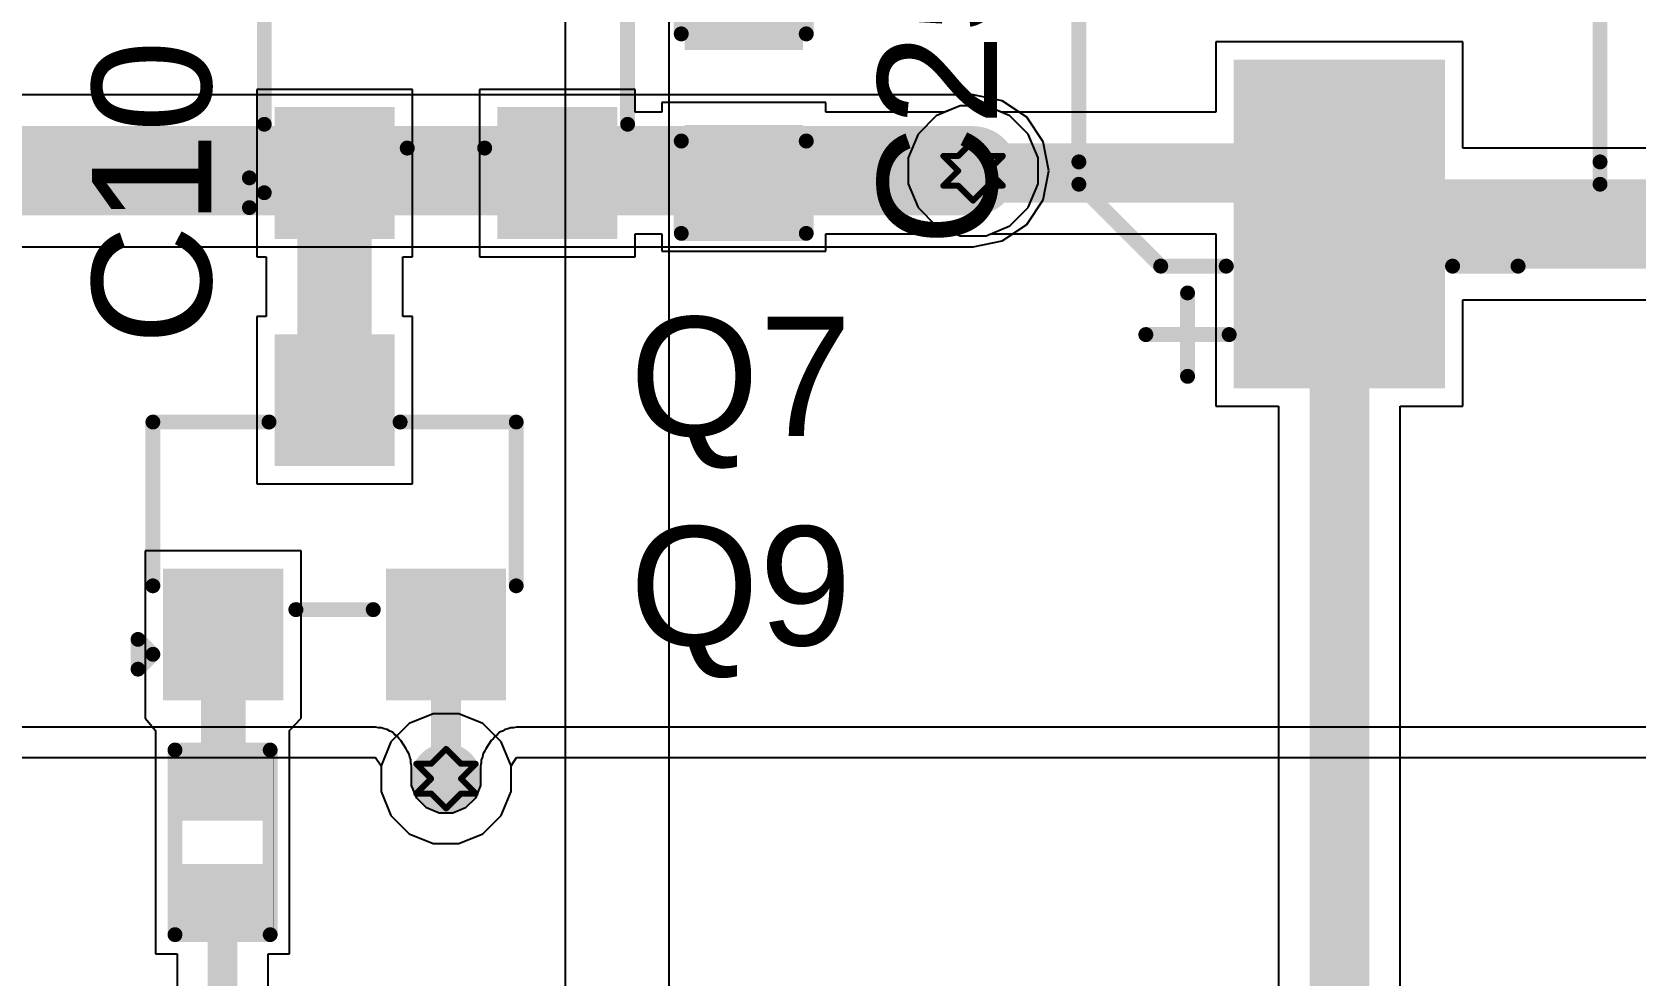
# Model space of a CAD drawing. Header units: inches. Extents: x 24 to 500, y 68 to 269.
# Drawn here: x 286.67 to 300.34, y 151.55 to 159.6 of the extents above; entities that cross this region are included whole.
import ezdxf

# ---------------------------------------------------------------- set-up
doc = ezdxf.new("R2010")
doc.units = ezdxf.units.IN
for name, color, linetype in [('Bottom Layer', 5, 'Continuous'), ('Drill Drawing', 1, 'Continuous'), ('Layer 1', 16, 'Continuous'), ('Layer 2', 76, 'Continuous'), ('Top Layer', 1, 'Continuous'), ('Top Overlay', 2, 'Continuous'), ('Top Paste', 8, 'Continuous'), ('Top Solder', 216, 'Continuous'), ('Via Holes', 16, 'Continuous')]:
    doc.layers.add(name, color=color, linetype=linetype)
doc.styles.add('Arial', font='', dxfattribs={"height": 0.2})
doc.styles.get('Arial').set_extended_font_data('Arial')

# ---------------------------------------------------------------- blocks, each defined once
blk = doc.blocks.new('R___0402_142')
at = {"layer": 'Top Layer'}
for points in [[(-0.698, -0.318), (-0.698, 0.317), (-0.241, 0.317), (-0.241, -0.318)], [(0.241, -0.318), (0.241, 0.317), (0.699, 0.317), (0.699, -0.318)]]:
    blk.add_hatch(color=1, dxfattribs=at).paths.add_polyline_path(points)
at = {"layer": 'Top Paste'}
for points in [[(-0.698, -0.318), (-0.698, 0.317), (-0.241, 0.317), (-0.241, -0.318)], [(0.241, -0.318), (0.241, 0.317), (0.699, 0.317), (0.699, -0.318)]]:
    blk.add_hatch(color=8, dxfattribs=at).paths.add_polyline_path(points)
at = {"layer": 'Top Solder'}
for points in [[(-0.753, -0.373), (-0.753, 0.372), (-0.186, 0.372), (-0.186, -0.373)], [(0.186, -0.373), (0.186, 0.372), (0.754, 0.372), (0.754, -0.373)]]:
    blk.add_hatch(color=216, dxfattribs=at).paths.add_polyline_path(points)
at = {"layer": 'Top Overlay'}
for points in [[(-0.787, 0.406, 0.127, 0.127, 0), (0.787, 0.406, 0.127, 0.127, 0)], [(-0.787, 0.406, 0.127, 0.127, 0), (-0.787, -0.406, 0.127, 0.127, 0)], [(0.787, 0.406, 0.127, 0.127, 0), (0.787, -0.406, 0.127, 0.127, 0)], [(-0.787, -0.406, 0.127, 0.127, 0), (0.787, -0.406, 0.127, 0.127, 0)], [(-0.813, -0.432, 0.00323, 0.00323, 0), (0.813, -0.432, 0.00323, 0.00323, 0)]]:
    blk.add_lwpolyline(points, format="xyseb", dxfattribs=at)
for points in [[(-0.819, 0.406, 0.0635, 0.0635, 1), (-0.756, 0.406, 0.0635, 0.0635, 1)], [(-0.819, 0.406, 0.0635, 0.0635, 1), (-0.756, 0.406, 0.0635, 0.0635, 1)], [(0.756, 0.406, 0.0635, 0.0635, 1), (0.819, 0.406, 0.0635, 0.0635, 1)], [(0.756, 0.406, 0.0635, 0.0635, 1), (0.819, 0.406, 0.0635, 0.0635, 1)], [(-0.819, -0.406, 0.0635, 0.0635, 1), (-0.756, -0.406, 0.0635, 0.0635, 1)], [(-0.819, -0.406, 0.0635, 0.0635, 1), (-0.756, -0.406, 0.0635, 0.0635, 1)], [(0.756, -0.406, 0.0635, 0.0635, 1), (0.819, -0.406, 0.0635, 0.0635, 1)], [(0.756, -0.406, 0.0635, 0.0635, 1), (0.819, -0.406, 0.0635, 0.0635, 1)], [(-0.814, -0.432, 0.00161, 0.00161, 1), (-0.812, -0.432, 0.00161, 0.00161, 1)], [(0.812, -0.432, 0.00161, 0.00161, 1), (0.814, -0.432, 0.00161, 0.00161, 1)]]:
    blk.add_lwpolyline(points, format="xyseb", close=True, dxfattribs=at)
blk = doc.blocks.new('SOT_23_156')
at = {"layer": 'Top Layer'}
for points in [[(-0.41, 1.46), (0.41, 1.46), (0.41, 0.54), (-0.41, 0.54)], [(-1.36, -0.54), (-0.54, -0.54), (-0.54, -1.46), (-1.36, -1.46)], [(0.54, -0.54), (1.36, -0.54), (1.36, -1.46), (0.54, -1.46)]]:
    blk.add_hatch(color=1, dxfattribs=at).paths.add_polyline_path(points)
at = {"layer": 'Top Paste'}
for points in [[(-0.41, 1.46), (0.41, 1.46), (0.41, 0.54), (-0.41, 0.54)], [(-1.36, -0.54), (-0.54, -0.54), (-0.54, -1.46), (-1.36, -1.46)], [(0.54, -0.54), (1.36, -0.54), (1.36, -1.46), (0.54, -1.46)]]:
    blk.add_hatch(color=8, dxfattribs=at).paths.add_polyline_path(points)
at = {"layer": 'Top Solder'}
for points in [[(-0.512, 1.562), (0.512, 1.562), (0.512, 0.438), (-0.512, 0.438)], [(-1.462, -0.438), (-0.438, -0.438), (-0.438, -1.562), (-1.462, -1.562)], [(0.438, -0.438), (1.462, -0.438), (1.462, -1.562), (0.438, -1.562)]]:
    blk.add_hatch(color=216, dxfattribs=at).paths.add_polyline_path(points)
at = {"layer": 'Top Overlay'}
for points in [[(-1.549, 0.813, 0.127, 0.127, 0), (-1.549, -0.584, 0.127, 0.127, 0)], [(-1.549, 0.813, 0.127, 0.127, 0), (-0.559, 0.813, 0.127, 0.127, 0)], [(0.559, 0.813, 0.127, 0.127, 0), (1.549, 0.813, 0.127, 0.127, 0)], [(1.549, -0.584, 0.127, 0.127, 0), (1.549, 0.813, 0.127, 0.127, 0)], [(-0.33, -0.787, 0.127, 0.127, 0), (0.33, -0.787, 0.127, 0.127, 0)], [(-1.676, -1.041, 0.127, 0.127, 0), (-1.549, -1.168, 0.127, 0.127, 0)], [(-1.676, -1.295, 0.127, 0.127, 0), (-1.676, -1.041, 0.127, 0.127, 0)], [(-1.676, -1.295, 0.127, 0.127, 0), (-1.549, -1.168, 0.127, 0.127, 0)]]:
    blk.add_lwpolyline(points, format="xyseb", dxfattribs=at)
for points in [[(-1.581, 0.813, 0.0635, 0.0635, 1), (-1.518, 0.813, 0.0635, 0.0635, 1)], [(-1.581, 0.813, 0.0635, 0.0635, 1), (-1.518, 0.813, 0.0635, 0.0635, 1)], [(-0.591, 0.813, 0.0635, 0.0635, 1), (-0.527, 0.813, 0.0635, 0.0635, 1)], [(0.527, 0.813, 0.0635, 0.0635, 1), (0.591, 0.813, 0.0635, 0.0635, 1)], [(1.518, 0.813, 0.0635, 0.0635, 1), (1.581, 0.813, 0.0635, 0.0635, 1)], [(1.518, 0.813, 0.0635, 0.0635, 1), (1.581, 0.813, 0.0635, 0.0635, 1)], [(-1.581, -0.584, 0.0635, 0.0635, 1), (-1.518, -0.584, 0.0635, 0.0635, 1)], [(1.518, -0.584, 0.0635, 0.0635, 1), (1.581, -0.584, 0.0635, 0.0635, 1)], [(-0.362, -0.787, 0.0635, 0.0635, 1), (-0.298, -0.787, 0.0635, 0.0635, 1)], [(0.298, -0.787, 0.0635, 0.0635, 1), (0.362, -0.787, 0.0635, 0.0635, 1)], [(-1.708, -1.041, 0.0635, 0.0635, 1), (-1.645, -1.041, 0.0635, 0.0635, 1)], [(-1.708, -1.041, 0.0635, 0.0635, 1), (-1.645, -1.041, 0.0635, 0.0635, 1)], [(-1.581, -1.168, 0.0635, 0.0635, 1), (-1.518, -1.168, 0.0635, 0.0635, 1)], [(-1.581, -1.168, 0.0635, 0.0635, 1), (-1.518, -1.168, 0.0635, 0.0635, 1)], [(-1.708, -1.295, 0.0635, 0.0635, 1), (-1.645, -1.295, 0.0635, 0.0635, 1)], [(-1.708, -1.295, 0.0635, 0.0635, 1), (-1.645, -1.295, 0.0635, 0.0635, 1)]]:
    blk.add_lwpolyline(points, format="xyseb", close=True, dxfattribs=at)
blk = doc.blocks.new('SOT_23_158')
at = {"layer": 'Top Layer'}
for points in [[(-0.41, 1.46), (0.41, 1.46), (0.41, 0.54), (-0.41, 0.54)], [(-1.36, -0.54), (-0.54, -0.54), (-0.54, -1.46), (-1.36, -1.46)], [(0.54, -0.54), (1.36, -0.54), (1.36, -1.46), (0.54, -1.46)]]:
    blk.add_hatch(color=1, dxfattribs=at).paths.add_polyline_path(points)
at = {"layer": 'Top Paste'}
for points in [[(-0.41, 1.46), (0.41, 1.46), (0.41, 0.54), (-0.41, 0.54)], [(-1.36, -0.54), (-0.54, -0.54), (-0.54, -1.46), (-1.36, -1.46)], [(0.54, -0.54), (1.36, -0.54), (1.36, -1.46), (0.54, -1.46)]]:
    blk.add_hatch(color=8, dxfattribs=at).paths.add_polyline_path(points)
at = {"layer": 'Top Solder'}
for points in [[(-0.512, 1.562), (0.512, 1.562), (0.512, 0.438), (-0.512, 0.438)], [(-1.462, -0.438), (-0.438, -0.438), (-0.438, -1.562), (-1.462, -1.562)], [(0.438, -0.438), (1.462, -0.438), (1.462, -1.562), (0.438, -1.562)]]:
    blk.add_hatch(color=216, dxfattribs=at).paths.add_polyline_path(points)
at = {"layer": 'Top Overlay'}
for points in [[(-1.549, 0.813, 0.127, 0.127, 0), (-1.549, -0.584, 0.127, 0.127, 0)], [(-1.549, 0.813, 0.127, 0.127, 0), (-0.559, 0.813, 0.127, 0.127, 0)], [(0.559, 0.813, 0.127, 0.127, 0), (1.549, 0.813, 0.127, 0.127, 0)], [(1.549, -0.584, 0.127, 0.127, 0), (1.549, 0.813, 0.127, 0.127, 0)], [(-0.33, -0.787, 0.127, 0.127, 0), (0.33, -0.787, 0.127, 0.127, 0)], [(-1.676, -1.041, 0.127, 0.127, 0), (-1.549, -1.168, 0.127, 0.127, 0)], [(-1.676, -1.295, 0.127, 0.127, 0), (-1.676, -1.041, 0.127, 0.127, 0)], [(-1.676, -1.295, 0.127, 0.127, 0), (-1.549, -1.168, 0.127, 0.127, 0)]]:
    blk.add_lwpolyline(points, format="xyseb", dxfattribs=at)
for points in [[(-1.581, 0.813, 0.0635, 0.0635, 1), (-1.518, 0.813, 0.0635, 0.0635, 1)], [(-1.581, 0.813, 0.0635, 0.0635, 1), (-1.518, 0.813, 0.0635, 0.0635, 1)], [(-0.591, 0.813, 0.0635, 0.0635, 1), (-0.527, 0.813, 0.0635, 0.0635, 1)], [(0.527, 0.813, 0.0635, 0.0635, 1), (0.591, 0.813, 0.0635, 0.0635, 1)], [(1.518, 0.813, 0.0635, 0.0635, 1), (1.581, 0.813, 0.0635, 0.0635, 1)], [(1.518, 0.813, 0.0635, 0.0635, 1), (1.581, 0.813, 0.0635, 0.0635, 1)], [(-1.581, -0.584, 0.0635, 0.0635, 1), (-1.518, -0.584, 0.0635, 0.0635, 1)], [(1.518, -0.584, 0.0635, 0.0635, 1), (1.581, -0.584, 0.0635, 0.0635, 1)], [(-0.362, -0.787, 0.0635, 0.0635, 1), (-0.298, -0.787, 0.0635, 0.0635, 1)], [(0.298, -0.787, 0.0635, 0.0635, 1), (0.362, -0.787, 0.0635, 0.0635, 1)], [(-1.708, -1.041, 0.0635, 0.0635, 1), (-1.645, -1.041, 0.0635, 0.0635, 1)], [(-1.708, -1.041, 0.0635, 0.0635, 1), (-1.645, -1.041, 0.0635, 0.0635, 1)], [(-1.581, -1.168, 0.0635, 0.0635, 1), (-1.518, -1.168, 0.0635, 0.0635, 1)], [(-1.581, -1.168, 0.0635, 0.0635, 1), (-1.518, -1.168, 0.0635, 0.0635, 1)], [(-1.708, -1.295, 0.0635, 0.0635, 1), (-1.645, -1.295, 0.0635, 0.0635, 1)], [(-1.708, -1.295, 0.0635, 0.0635, 1), (-1.645, -1.295, 0.0635, 0.0635, 1)]]:
    blk.add_lwpolyline(points, format="xyseb", close=True, dxfattribs=at)
blk = doc.blocks.new('C___0603_251')
at = {"layer": 'Top Layer'}
for points in [[(-0.381, 0.445), (-0.381, -0.444), (-1.143, -0.444), (-1.143, 0.445)], [(1.143, 0.445), (1.143, -0.444), (0.381, -0.444), (0.381, 0.445)]]:
    blk.add_hatch(color=1, dxfattribs=at).paths.add_polyline_path(points)
at = {"layer": 'Top Paste'}
for points in [[(-0.381, 0.445), (-0.381, -0.444), (-1.143, -0.444), (-1.143, 0.445)], [(1.143, 0.445), (1.143, -0.444), (0.381, -0.444), (0.381, 0.445)]]:
    blk.add_hatch(color=8, dxfattribs=at).paths.add_polyline_path(points)
at = {"layer": 'Top Solder'}
for points in [[(-0.321, 0.505), (-0.321, -0.504), (-1.203, -0.504), (-1.203, 0.505)], [(1.203, 0.505), (1.203, -0.504), (0.321, -0.504), (0.321, 0.505)]]:
    blk.add_hatch(color=216, dxfattribs=at).paths.add_polyline_path(points)
at = {"layer": 'Top Overlay'}
for points in [[(-1.245, 0.533, 0.127, 0.127, 0), (-0.457, 0.533, 0.127, 0.127, 0)], [(-1.245, -0.533, 0.127, 0.127, 0), (-1.245, 0.533, 0.127, 0.127, 0)], [(1.245, 0.533, 0.127, 0.127, 0), (0.457, 0.533, 0.127, 0.127, 0)], [(1.245, -0.533, 0.127, 0.127, 0), (1.245, 0.533, 0.127, 0.127, 0)], [(-0.457, -0.533, 0.127, 0.127, 0), (-1.245, -0.533, 0.127, 0.127, 0)], [(0.457, -0.533, 0.127, 0.127, 0), (1.245, -0.533, 0.127, 0.127, 0)]]:
    blk.add_lwpolyline(points, format="xyseb", dxfattribs=at)
for points in [[(-1.276, 0.533, 0.0635, 0.0635, 1), (-1.213, 0.533, 0.0635, 0.0635, 1)], [(-1.276, 0.533, 0.0635, 0.0635, 1), (-1.213, 0.533, 0.0635, 0.0635, 1)], [(-0.489, 0.533, 0.0635, 0.0635, 1), (-0.425, 0.533, 0.0635, 0.0635, 1)], [(0.425, 0.533, 0.0635, 0.0635, 1), (0.489, 0.533, 0.0635, 0.0635, 1)], [(1.213, 0.533, 0.0635, 0.0635, 1), (1.276, 0.533, 0.0635, 0.0635, 1)], [(1.213, 0.533, 0.0635, 0.0635, 1), (1.276, 0.533, 0.0635, 0.0635, 1)], [(-1.276, -0.533, 0.0635, 0.0635, 1), (-1.213, -0.533, 0.0635, 0.0635, 1)], [(-1.276, -0.533, 0.0635, 0.0635, 1), (-1.213, -0.533, 0.0635, 0.0635, 1)], [(-0.489, -0.533, 0.0635, 0.0635, 1), (-0.425, -0.533, 0.0635, 0.0635, 1)], [(0.425, -0.533, 0.0635, 0.0635, 1), (0.489, -0.533, 0.0635, 0.0635, 1)], [(1.213, -0.533, 0.0635, 0.0635, 1), (1.276, -0.533, 0.0635, 0.0635, 1)], [(1.213, -0.533, 0.0635, 0.0635, 1), (1.276, -0.533, 0.0635, 0.0635, 1)]]:
    blk.add_lwpolyline(points, format="xyseb", close=True, dxfattribs=at)
blk = doc.blocks.new('RVT1E100M0405__252')
at = {"layer": 'Top Layer'}
for points in [[(-3.1, 0.8), (-0.5, 0.8), (-0.5, -0.8), (-3.1, -0.8)], [(0.5, 0.8), (3.1, 0.8), (3.1, -0.8), (0.5, -0.8)]]:
    blk.add_hatch(color=1, dxfattribs=at).paths.add_polyline_path(points)
at = {"layer": 'Top Paste'}
for points in [[(-3.1, 0.8), (-0.5, 0.8), (-0.5, -0.8), (-3.1, -0.8)], [(0.5, 0.8), (3.1, 0.8), (3.1, -0.8), (0.5, -0.8)]]:
    blk.add_hatch(color=8, dxfattribs=at).paths.add_polyline_path(points)
at = {"layer": 'Top Solder'}
for points in [[(-3.202, 0.902), (-0.398, 0.902), (-0.398, -0.902), (-3.202, -0.902)], [(0.398, 0.902), (3.202, 0.902), (3.202, -0.902), (0.398, -0.902)]]:
    blk.add_hatch(color=216, dxfattribs=at).paths.add_polyline_path(points)
at = {"layer": 'Top Overlay'}
for points in [[(-1.461, 2.222, 0.127, 0.127, 0), (-2.159, 1.524, 0.127, 0.127, 0)], [(-1.461, 2.222, 0.127, 0.127, 0), (-1.27, 2.222, 0.127, 0.127, 0)], [(-1.27, 2.222, 0.127, 0.127, 0), (2.159, 2.222, 0.127, 0.127, 0)], [(2.159, 2.222, 0.127, 0.127, 0), (2.159, 0.991, 0.127, 0.127, 0)], [(-2.743, 1.651, 0.127, 0.127, 0), (-2.743, 0.94, 0.127, 0.127, 0)], [(-2.159, 1.524, 0.127, 0.127, 0), (-2.159, 0.965, 0.127, 0.127, 0)], [(-2.388, 1.295, 0.127, 0.127, 0), (-3.099, 1.295, 0.127, 0.127, 0)], [(-2.159, -0.965, 0.127, 0.127, 0), (-2.159, -1.524, 0.127, 0.127, 0)], [(2.159, -0.991, 0.127, 0.127, 0), (2.159, -2.223, 0.127, 0.127, 0)], [(-2.159, -1.524, 0.127, 0.127, 0), (-1.461, -2.223, 0.127, 0.127, 0)], [(-1.461, -2.223, 0.127, 0.127, 0), (-1.27, -2.223, 0.127, 0.127, 0)], [(2.159, -2.223, 0.127, 0.127, 0), (-1.27, -2.223, 0.127, 0.127, 0)]]:
    blk.add_lwpolyline(points, format="xyseb", dxfattribs=at)
for points in [[(-1.492, 2.222, 0.0635, 0.0635, 1), (-1.429, 2.222, 0.0635, 0.0635, 1)], [(-1.492, 2.222, 0.0635, 0.0635, 1), (-1.429, 2.222, 0.0635, 0.0635, 1)], [(-1.302, 2.222, 0.0635, 0.0635, 1), (-1.238, 2.222, 0.0635, 0.0635, 1)], [(-1.302, 2.222, 0.0635, 0.0635, 1), (-1.238, 2.222, 0.0635, 0.0635, 1)], [(2.127, 2.222, 0.0635, 0.0635, 1), (2.191, 2.222, 0.0635, 0.0635, 1)], [(2.127, 2.222, 0.0635, 0.0635, 1), (2.191, 2.222, 0.0635, 0.0635, 1)], [(-2.775, 1.651, 0.0635, 0.0635, 1), (-2.711, 1.651, 0.0635, 0.0635, 1)], [(-2.191, 1.524, 0.0635, 0.0635, 1), (-2.127, 1.524, 0.0635, 0.0635, 1)], [(-2.191, 1.524, 0.0635, 0.0635, 1), (-2.127, 1.524, 0.0635, 0.0635, 1)], [(-3.131, 1.295, 0.0635, 0.0635, 1), (-3.067, 1.295, 0.0635, 0.0635, 1)], [(-2.419, 1.295, 0.0635, 0.0635, 1), (-2.356, 1.295, 0.0635, 0.0635, 1)], [(-2.775, 0.94, 0.0635, 0.0635, 1), (-2.711, 0.94, 0.0635, 0.0635, 1)], [(-2.191, 0.965, 0.0635, 0.0635, 1), (-2.127, 0.965, 0.0635, 0.0635, 1)], [(2.127, 0.991, 0.0635, 0.0635, 1), (2.191, 0.991, 0.0635, 0.0635, 1)], [(-2.191, -0.965, 0.0635, 0.0635, 1), (-2.127, -0.965, 0.0635, 0.0635, 1)], [(2.127, -0.991, 0.0635, 0.0635, 1), (2.191, -0.991, 0.0635, 0.0635, 1)], [(-2.191, -1.524, 0.0635, 0.0635, 1), (-2.127, -1.524, 0.0635, 0.0635, 1)], [(-2.191, -1.524, 0.0635, 0.0635, 1), (-2.127, -1.524, 0.0635, 0.0635, 1)], [(-1.492, -2.223, 0.0635, 0.0635, 1), (-1.429, -2.223, 0.0635, 0.0635, 1)], [(-1.492, -2.223, 0.0635, 0.0635, 1), (-1.429, -2.223, 0.0635, 0.0635, 1)], [(-1.302, -2.223, 0.0635, 0.0635, 1), (-1.238, -2.223, 0.0635, 0.0635, 1)], [(-1.302, -2.223, 0.0635, 0.0635, 1), (-1.238, -2.223, 0.0635, 0.0635, 1)], [(2.127, -2.223, 0.0635, 0.0635, 1), (2.191, -2.223, 0.0635, 0.0635, 1)], [(2.127, -2.223, 0.0635, 0.0635, 1), (2.191, -2.223, 0.0635, 0.0635, 1)]]:
    blk.add_lwpolyline(points, format="xyseb", close=True, dxfattribs=at)

msp = doc.modelspace()

# ---------------------------------------------------------------- hatches: boundary and pattern name
at = {"layer": 'Bottom Layer'}
h = msp.add_hatch(color=5, dxfattribs=at)
edge = h.paths.add_edge_path()
edge.add_arc((294.691, 158.42), 0.3, 0, 360)
h = msp.add_hatch(color=5, dxfattribs=at)
edge = h.paths.add_edge_path()
edge.add_arc((290.196, 153.235), 0.3, 0, 360)
at = {"layer": 'Layer 1'}
h = msp.add_hatch(color=16, dxfattribs=at)
edge = h.paths.add_edge_path()
edge.add_arc((294.691, 158.42), 0.3, 0, 360)
h = msp.add_hatch(color=16, dxfattribs=at)
edge = h.paths.add_edge_path()
edge.add_arc((290.196, 153.235), 0.3, 0, 360)
at = {"layer": 'Layer 2'}
h = msp.add_hatch(color=76, dxfattribs=at)
edge = h.paths.add_edge_path()
edge.add_arc((294.691, 158.42), 0.3, 0, 360)
h = msp.add_hatch(color=76, dxfattribs=at)
edge = h.paths.add_edge_path()
edge.add_arc((290.196, 153.235), 0.3, 0, 360)
at = {"layer": 'Top Layer'}
h = msp.add_hatch(color=1, dxfattribs=at)
edge = h.paths.add_edge_path()
edge.add_arc((294.691, 158.42), 0.3, 0, 360)
h = msp.add_hatch(color=1, dxfattribs=at)
edge = h.paths.add_edge_path()
edge.add_arc((290.196, 153.235), 0.3, 0, 360)
at = {"layer": 'Via Holes'}
h = msp.add_hatch(color=7, dxfattribs=at)
edge = h.paths.add_edge_path()
edge.add_arc((294.691, 158.42), 0.15, 0, 360)
h = msp.add_hatch(color=7, dxfattribs=at)
edge = h.paths.add_edge_path()
edge.add_arc((290.196, 153.235), 0.15, 0, 360)

# ---------------------------------------------------------------- linework, layer by layer
at = {"layer": 'Bottom Layer'}
for p, q in [((294.691, 159.067), (253.716, 159.067)), ((294.939, 159.018), (294.691, 159.067)), ((295.149, 158.878), (294.939, 159.018)), ((295.289, 158.668), (295.149, 158.878)), ((295.338, 158.42), (295.289, 158.668)), ((295.289, 158.172), (295.338, 158.42)), ((295.149, 157.962), (295.289, 158.172)), ((294.939, 157.822), (295.149, 157.962)), ((253.716, 157.772), (294.691, 157.772)), ((294.691, 157.772), (294.939, 157.822)), ((289.594, 153.675), (271.018, 153.675)), ((289.619, 153.67), (289.594, 153.675)), ((289.645, 153.67), (289.619, 153.67)), ((289.669, 153.66), (289.645, 153.67)), ((289.694, 153.655), (289.669, 153.66)), ((289.715, 153.641), (289.694, 153.655)), ((289.738, 153.631), (289.715, 153.641)), ((289.756, 153.613), (289.738, 153.631)), ((289.778, 153.599), (289.756, 153.613)), ((290.635, 153.613), (290.614, 153.599)), ((290.653, 153.631), (290.635, 153.613)), ((290.677, 153.641), (290.653, 153.631)), ((290.698, 153.655), (290.677, 153.641)), ((290.723, 153.66), (290.698, 153.655)), ((290.747, 153.67), (290.723, 153.66)), ((290.772, 153.67), (290.747, 153.67)), ((290.797, 153.675), (290.772, 153.67)), ((305.684, 153.675), (290.797, 153.675)), ((289.792, 153.578), (289.778, 153.599)), ((289.81, 153.56), (289.792, 153.578)), ((289.857, 153.489), (289.81, 153.56)), ((289.867, 153.466), (289.857, 153.489)), ((290.534, 153.489), (290.525, 153.466)), ((290.582, 153.56), (290.534, 153.489)), ((290.6, 153.578), (290.582, 153.56)), ((290.614, 153.599), (290.6, 153.578)), ((271.018, 153.416), (289.594, 153.416)), ((289.594, 153.416), (289.642, 153.345)), ((289.642, 153.345), (289.642, 153.125)), ((289.881, 153.444), (289.867, 153.466)), ((289.886, 153.419), (289.881, 153.444)), ((289.896, 153.396), (289.886, 153.419)), ((289.896, 153.37), (289.896, 153.396)), ((289.901, 153.345), (289.896, 153.37)), ((289.901, 153.176), (289.901, 153.345)), ((290.496, 153.37), (290.491, 153.345)), ((290.491, 153.345), (290.491, 153.176)), ((290.506, 153.419), (290.496, 153.396)), ((290.496, 153.396), (290.496, 153.37)), ((290.51, 153.444), (290.506, 153.419)), ((290.525, 153.466), (290.51, 153.444)), ((290.75, 153.345), (290.797, 153.416)), ((290.75, 153.125), (290.75, 153.345)), ((290.797, 153.416), (305.943, 153.416)), ((289.642, 153.125), (289.726, 152.921)), ((289.946, 153.068), (289.901, 153.176)), ((290.029, 152.985), (289.946, 153.068)), ((290.446, 153.068), (290.363, 152.985)), ((290.491, 153.176), (290.446, 153.068)), ((290.665, 152.921), (290.75, 153.125)), ((290.137, 152.94), (290.029, 152.985)), ((290.254, 152.94), (290.137, 152.94)), ((290.363, 152.985), (290.254, 152.94)), ((289.726, 152.921), (289.882, 152.765)), ((290.51, 152.765), (290.665, 152.921)), ((289.882, 152.765), (290.086, 152.681)), ((290.086, 152.681), (290.306, 152.681)), ((290.306, 152.681), (290.51, 152.765))]:
    msp.add_line(p, q, dxfattribs=at)
msp.add_lwpolyline([(263.497, 158.42, 0.762, 0.762, 0), (294.691, 158.42, 0.762, 0.762, 0)], format="xyseb", dxfattribs=at)
msp.add_lwpolyline([(294.5, 158.42, 0.381, 0.381, 1), (294.881, 158.42, 0.381, 0.381, 1)], format="xyseb", close=True, dxfattribs=at)
at = {"layer": 'Drill Drawing'}
for points in [[(294.564, 158.547, 0.0508, 0.0508, 0), (294.691, 158.674, 0.0508, 0.0508, 0)], [(294.691, 158.674, 0.0508, 0.0508, 0), (294.818, 158.547, 0.0508, 0.0508, 0)], [(294.437, 158.547, 0.0508, 0.0508, 0), (294.564, 158.42, 0.0508, 0.0508, 0)], [(294.437, 158.547, 0.0508, 0.0508, 0), (294.564, 158.547, 0.0508, 0.0508, 0)], [(294.818, 158.547, 0.0508, 0.0508, 0), (294.945, 158.547, 0.0508, 0.0508, 0)], [(294.818, 158.42, 0.0508, 0.0508, 0), (294.945, 158.547, 0.0508, 0.0508, 0)], [(294.437, 158.293, 0.0508, 0.0508, 0), (294.564, 158.42, 0.0508, 0.0508, 0)], [(294.818, 158.42, 0.0508, 0.0508, 0), (294.945, 158.293, 0.0508, 0.0508, 0)], [(294.437, 158.293, 0.0508, 0.0508, 0), (294.564, 158.293, 0.0508, 0.0508, 0)], [(294.564, 158.293, 0.0508, 0.0508, 0), (294.691, 158.166, 0.0508, 0.0508, 0)], [(294.691, 158.166, 0.0508, 0.0508, 0), (294.818, 158.293, 0.0508, 0.0508, 0)], [(294.818, 158.293, 0.0508, 0.0508, 0), (294.945, 158.293, 0.0508, 0.0508, 0)], [(290.069, 153.362, 0.0508, 0.0508, 0), (290.196, 153.489, 0.0508, 0.0508, 0)], [(290.196, 153.489, 0.0508, 0.0508, 0), (290.323, 153.362, 0.0508, 0.0508, 0)], [(289.942, 153.362, 0.0508, 0.0508, 0), (290.069, 153.235, 0.0508, 0.0508, 0)], [(289.942, 153.362, 0.0508, 0.0508, 0), (290.069, 153.362, 0.0508, 0.0508, 0)], [(290.323, 153.362, 0.0508, 0.0508, 0), (290.45, 153.362, 0.0508, 0.0508, 0)], [(290.323, 153.235, 0.0508, 0.0508, 0), (290.45, 153.362, 0.0508, 0.0508, 0)], [(289.942, 153.108, 0.0508, 0.0508, 0), (290.069, 153.235, 0.0508, 0.0508, 0)], [(290.323, 153.235, 0.0508, 0.0508, 0), (290.45, 153.108, 0.0508, 0.0508, 0)], [(289.942, 153.108, 0.0508, 0.0508, 0), (290.069, 153.108, 0.0508, 0.0508, 0)], [(290.069, 153.108, 0.0508, 0.0508, 0), (290.196, 152.981, 0.0508, 0.0508, 0)], [(290.196, 152.981, 0.0508, 0.0508, 0), (290.323, 153.108, 0.0508, 0.0508, 0)], [(290.323, 153.108, 0.0508, 0.0508, 0), (290.45, 153.108, 0.0508, 0.0508, 0)]]:
    msp.add_lwpolyline(points, format="xyseb", dxfattribs=at)
for points in [[(294.678, 158.674, 0.0254, 0.0254, 1), (294.704, 158.674, 0.0254, 0.0254, 1)], [(294.678, 158.674, 0.0254, 0.0254, 1), (294.704, 158.674, 0.0254, 0.0254, 1)], [(294.424, 158.547, 0.0254, 0.0254, 1), (294.449, 158.547, 0.0254, 0.0254, 1)], [(294.424, 158.547, 0.0254, 0.0254, 1), (294.449, 158.547, 0.0254, 0.0254, 1)], [(294.551, 158.547, 0.0254, 0.0254, 1), (294.577, 158.547, 0.0254, 0.0254, 1)], [(294.551, 158.547, 0.0254, 0.0254, 1), (294.577, 158.547, 0.0254, 0.0254, 1)], [(294.805, 158.547, 0.0254, 0.0254, 1), (294.83, 158.547, 0.0254, 0.0254, 1)], [(294.805, 158.547, 0.0254, 0.0254, 1), (294.83, 158.547, 0.0254, 0.0254, 1)], [(294.932, 158.547, 0.0254, 0.0254, 1), (294.957, 158.547, 0.0254, 0.0254, 1)], [(294.932, 158.547, 0.0254, 0.0254, 1), (294.957, 158.547, 0.0254, 0.0254, 1)], [(294.551, 158.42, 0.0254, 0.0254, 1), (294.577, 158.42, 0.0254, 0.0254, 1)], [(294.551, 158.42, 0.0254, 0.0254, 1), (294.577, 158.42, 0.0254, 0.0254, 1)], [(294.805, 158.42, 0.0254, 0.0254, 1), (294.83, 158.42, 0.0254, 0.0254, 1)], [(294.805, 158.42, 0.0254, 0.0254, 1), (294.83, 158.42, 0.0254, 0.0254, 1)], [(294.424, 158.293, 0.0254, 0.0254, 1), (294.449, 158.293, 0.0254, 0.0254, 1)], [(294.424, 158.293, 0.0254, 0.0254, 1), (294.449, 158.293, 0.0254, 0.0254, 1)], [(294.551, 158.293, 0.0254, 0.0254, 1), (294.577, 158.293, 0.0254, 0.0254, 1)], [(294.551, 158.293, 0.0254, 0.0254, 1), (294.577, 158.293, 0.0254, 0.0254, 1)], [(294.805, 158.293, 0.0254, 0.0254, 1), (294.83, 158.293, 0.0254, 0.0254, 1)], [(294.805, 158.293, 0.0254, 0.0254, 1), (294.83, 158.293, 0.0254, 0.0254, 1)], [(294.932, 158.293, 0.0254, 0.0254, 1), (294.957, 158.293, 0.0254, 0.0254, 1)], [(294.932, 158.293, 0.0254, 0.0254, 1), (294.957, 158.293, 0.0254, 0.0254, 1)], [(294.678, 158.166, 0.0254, 0.0254, 1), (294.704, 158.166, 0.0254, 0.0254, 1)], [(294.678, 158.166, 0.0254, 0.0254, 1), (294.704, 158.166, 0.0254, 0.0254, 1)], [(290.183, 153.489, 0.0254, 0.0254, 1), (290.208, 153.489, 0.0254, 0.0254, 1)], [(290.183, 153.489, 0.0254, 0.0254, 1), (290.208, 153.489, 0.0254, 0.0254, 1)], [(289.929, 153.362, 0.0254, 0.0254, 1), (289.954, 153.362, 0.0254, 0.0254, 1)], [(289.929, 153.362, 0.0254, 0.0254, 1), (289.954, 153.362, 0.0254, 0.0254, 1)], [(290.056, 153.362, 0.0254, 0.0254, 1), (290.081, 153.362, 0.0254, 0.0254, 1)], [(290.056, 153.362, 0.0254, 0.0254, 1), (290.081, 153.362, 0.0254, 0.0254, 1)], [(290.31, 153.362, 0.0254, 0.0254, 1), (290.335, 153.362, 0.0254, 0.0254, 1)], [(290.31, 153.362, 0.0254, 0.0254, 1), (290.335, 153.362, 0.0254, 0.0254, 1)], [(290.437, 153.362, 0.0254, 0.0254, 1), (290.462, 153.362, 0.0254, 0.0254, 1)], [(290.437, 153.362, 0.0254, 0.0254, 1), (290.462, 153.362, 0.0254, 0.0254, 1)], [(290.056, 153.235, 0.0254, 0.0254, 1), (290.081, 153.235, 0.0254, 0.0254, 1)], [(290.056, 153.235, 0.0254, 0.0254, 1), (290.081, 153.235, 0.0254, 0.0254, 1)], [(290.31, 153.235, 0.0254, 0.0254, 1), (290.335, 153.235, 0.0254, 0.0254, 1)], [(290.31, 153.235, 0.0254, 0.0254, 1), (290.335, 153.235, 0.0254, 0.0254, 1)], [(289.929, 153.108, 0.0254, 0.0254, 1), (289.954, 153.108, 0.0254, 0.0254, 1)], [(289.929, 153.108, 0.0254, 0.0254, 1), (289.954, 153.108, 0.0254, 0.0254, 1)], [(290.056, 153.108, 0.0254, 0.0254, 1), (290.081, 153.108, 0.0254, 0.0254, 1)], [(290.056, 153.108, 0.0254, 0.0254, 1), (290.081, 153.108, 0.0254, 0.0254, 1)], [(290.31, 153.108, 0.0254, 0.0254, 1), (290.335, 153.108, 0.0254, 0.0254, 1)], [(290.31, 153.108, 0.0254, 0.0254, 1), (290.335, 153.108, 0.0254, 0.0254, 1)], [(290.437, 153.108, 0.0254, 0.0254, 1), (290.462, 153.108, 0.0254, 0.0254, 1)], [(290.437, 153.108, 0.0254, 0.0254, 1), (290.462, 153.108, 0.0254, 0.0254, 1)], [(290.183, 152.981, 0.0254, 0.0254, 1), (290.208, 152.981, 0.0254, 0.0254, 1)], [(290.183, 152.981, 0.0254, 0.0254, 1), (290.208, 152.981, 0.0254, 0.0254, 1)]]:
    msp.add_lwpolyline(points, format="xyseb", close=True, dxfattribs=at)
at = {"layer": 'Layer 1'}
for p, q in [((294.581, 158.974), (294.377, 158.889)), ((294.801, 158.974), (294.581, 158.974)), ((295.005, 158.889), (294.801, 158.974)), ((294.377, 158.889), (294.221, 158.734)), ((295.16, 158.734), (295.005, 158.889)), ((294.221, 158.734), (294.137, 158.53)), ((295.245, 158.53), (295.16, 158.734)), ((294.137, 158.53), (294.137, 158.31)), ((295.245, 158.31), (295.245, 158.53)), ((294.137, 158.31), (294.221, 158.106)), ((295.16, 158.106), (295.245, 158.31)), ((294.221, 158.106), (294.377, 157.95)), ((295.005, 157.95), (295.16, 158.106)), ((294.377, 157.95), (294.581, 157.866)), ((294.581, 157.866), (294.801, 157.866)), ((294.801, 157.866), (295.005, 157.95))]:
    msp.add_line(p, q, dxfattribs=at)
at = {"layer": 'Layer 2'}
for p, q in [((291.211, 172.223), (291.211, 125.654)), ((292.1, 126.492), (292.1, 161.544)), ((294.581, 158.974), (294.377, 158.889)), ((294.801, 158.974), (294.581, 158.974)), ((295.005, 158.889), (294.801, 158.974)), ((294.377, 158.889), (294.221, 158.734)), ((295.16, 158.734), (295.005, 158.889)), ((294.221, 158.734), (294.137, 158.53)), ((295.245, 158.53), (295.16, 158.734)), ((294.137, 158.53), (294.137, 158.31)), ((295.245, 158.31), (295.245, 158.53)), ((294.137, 158.31), (294.221, 158.106)), ((295.16, 158.106), (295.245, 158.31)), ((294.221, 158.106), (294.377, 157.95)), ((295.005, 157.95), (295.16, 158.106)), ((294.377, 157.95), (294.581, 157.866)), ((294.581, 157.866), (294.801, 157.866)), ((294.801, 157.866), (295.005, 157.95)), ((290.086, 153.789), (289.882, 153.705)), ((290.306, 153.789), (290.086, 153.789)), ((290.51, 153.705), (290.306, 153.789)), ((289.882, 153.705), (289.726, 153.549)), ((290.665, 153.549), (290.51, 153.705)), ((289.726, 153.549), (289.642, 153.345)), ((290.75, 153.345), (290.665, 153.549)), ((289.642, 153.345), (289.642, 153.125)), ((290.75, 153.125), (290.75, 153.345)), ((289.642, 153.125), (289.726, 152.921)), ((290.665, 152.921), (290.75, 153.125)), ((289.726, 152.921), (289.882, 152.765)), ((290.51, 152.765), (290.665, 152.921)), ((289.882, 152.765), (290.086, 152.681)), ((290.086, 152.681), (290.306, 152.681)), ((290.306, 152.681), (290.51, 152.765))]:
    msp.add_line(p, q, dxfattribs=at)
at = {"layer": 'Top Layer'}
for p, q in [((298.869, 159.52), (296.761, 159.52)), ((296.761, 159.52), (296.761, 158.919)), ((298.869, 158.613), (298.869, 159.52)), ((289.909, 159.115), (288.581, 159.115)), ((288.581, 159.115), (288.581, 157.687)), ((289.909, 157.687), (289.909, 159.115)), ((291.809, 159.115), (290.481, 159.115)), ((290.481, 159.115), (290.481, 157.687)), ((291.809, 158.919), (291.809, 159.115)), ((293.434, 159.004), (292.037, 159.004)), ((292.037, 159.004), (292.037, 158.919)), ((293.434, 158.919), (293.434, 159.004)), ((294.581, 158.974), (294.448, 158.919)), ((294.801, 158.974), (294.581, 158.974)), ((294.933, 158.919), (294.801, 158.974)), ((292.037, 158.919), (291.809, 158.919)), ((294.448, 158.919), (293.434, 158.919)), ((296.761, 158.919), (294.933, 158.919)), ((312.036, 158.613), (298.869, 158.613)), ((291.809, 157.687), (291.809, 157.883)), ((291.809, 157.883), (292.037, 157.883)), ((292.037, 157.883), (292.037, 157.734)), ((293.434, 157.734), (293.434, 157.883)), ((293.434, 157.883), (294.539, 157.883)), ((294.539, 157.883), (294.581, 157.866)), ((294.581, 157.866), (294.801, 157.866)), ((294.801, 157.866), (294.843, 157.883)), ((294.843, 157.883), (296.761, 157.883)), ((296.761, 157.883), (296.761, 156.412)), ((292.037, 157.734), (293.434, 157.734)), ((288.581, 157.687), (288.662, 157.687)), ((288.662, 157.687), (288.662, 157.178)), ((289.828, 157.178), (289.828, 157.687)), ((289.828, 157.687), (289.909, 157.687)), ((290.481, 157.687), (291.809, 157.687)), ((298.869, 156.412), (298.869, 157.319)), ((298.869, 157.319), (312.036, 157.319)), ((288.662, 157.178), (288.581, 157.178)), ((288.581, 157.178), (288.581, 155.75)), ((289.909, 157.178), (289.828, 157.178)), ((289.909, 155.75), (289.909, 157.178)), ((296.761, 156.412), (297.297, 156.412)), ((297.297, 156.412), (297.297, 136.134)), ((298.333, 136.134), (298.333, 156.412)), ((298.333, 156.412), (298.869, 156.412)), ((288.581, 155.75), (289.909, 155.75)), ((288.959, 155.178), (287.631, 155.178)), ((287.631, 155.178), (287.631, 153.75)), ((288.959, 153.75), (288.959, 155.178)), ((287.631, 153.75), (287.631, 153.75)), ((287.631, 153.75), (287.719, 153.645)), ((288.861, 153.645), (288.959, 153.75)), ((288.959, 153.75), (288.959, 153.75)), ((287.719, 153.645), (287.719, 152.679)), ((288.861, 152.705), (288.861, 153.645)), ((287.719, 152.679), (287.719, 152.679)), ((287.719, 152.679), (287.719, 151.74)), ((288.861, 152.705), (288.861, 152.705)), ((288.861, 151.74), (288.861, 152.705)), ((287.719, 151.74), (287.902, 151.74)), ((287.902, 151.74), (287.902, 134.639)), ((288.678, 134.639), (288.678, 151.74)), ((288.678, 151.74), (288.861, 151.74))]:
    msp.add_line(p, q, dxfattribs=at)
for points in [[(289.245, 156.464, 0.635, 0.635, 0), (289.245, 158.401, 0.635, 0.635, 0)], [(291.145, 158.401, 0.508, 0.508, 0), (297.815, 158.401, 0.508, 0.508, 0)], [(297.815, 157.966, 0.762, 0.762, 0), (312.036, 157.966, 0.762, 0.762, 0)], [(297.815, 136.134, 0.508, 0.508, 0), (297.815, 157.966, 0.508, 0.508, 0)], [(288.295, 153.162, 0.381, 0.381, 0), (288.295, 154.464, 0.381, 0.381, 0)], [(290.195, 153.235, 0.254, 0.254, 0), (290.195, 154.464, 0.254, 0.254, 0)], [(290.195, 153.235, 0.254, 0.254, 0), (290.196, 153.235, 0.254, 0.254, 0)], [(288.29, 153.162, 0.254, 0.254, 0), (288.295, 153.162, 0.254, 0.254, 0)], [(288.29, 134.639, 0.254, 0.254, 0), (288.29, 152.222, 0.254, 0.254, 0)]]:
    msp.add_lwpolyline(points, format="xyseb", dxfattribs=at)
for points in [[(289.086, 158.401, 0.318, 0.318, 1), (289.404, 158.401, 0.318, 0.318, 1)], [(291.018, 158.401, 0.254, 0.254, 1), (291.272, 158.401, 0.254, 0.254, 1)], [(297.688, 158.401, 0.254, 0.254, 1), (297.942, 158.401, 0.254, 0.254, 1)], [(297.625, 157.966, 0.381, 0.381, 1), (298.005, 157.966, 0.381, 0.381, 1)], [(297.688, 157.966, 0.254, 0.254, 1), (297.942, 157.966, 0.254, 0.254, 1)], [(289.086, 156.464, 0.318, 0.318, 1), (289.404, 156.464, 0.318, 0.318, 1)], [(288.2, 154.464, 0.191, 0.191, 1), (288.39, 154.464, 0.191, 0.191, 1)], [(290.132, 154.464, 0.127, 0.127, 1), (290.259, 154.464, 0.127, 0.127, 1)], [(288.2, 153.162, 0.191, 0.191, 1), (288.39, 153.162, 0.191, 0.191, 1)], [(290.132, 153.235, 0.127, 0.127, 1), (290.259, 153.235, 0.127, 0.127, 1)], [(290.132, 153.235, 0.127, 0.127, 1), (290.259, 153.235, 0.127, 0.127, 1)], [(290.132, 153.235, 0.127, 0.127, 1), (290.259, 153.235, 0.127, 0.127, 1)], [(288.226, 153.162, 0.127, 0.127, 1), (288.353, 153.162, 0.127, 0.127, 1)], [(288.232, 153.162, 0.127, 0.127, 1), (288.359, 153.162, 0.127, 0.127, 1)], [(288.226, 152.222, 0.127, 0.127, 1), (288.353, 152.222, 0.127, 0.127, 1)]]:
    msp.add_lwpolyline(points, format="xyseb", close=True, dxfattribs=at)

# ---------------------------------------------------------------- block references
for name, p, rotation in [('RVT1E100M0405__252', (297.815, 159.766), 90), ('C___0603_251', (292.735, 159.131), 270), ('R___0402_142', (288.29, 152.692), 90)]:
    msp.add_blockref(name, p, dxfattribs=dict(rotation=rotation))
for name, p in [('SOT_23_158', (290.195, 159.401)), ('SOT_23_156', (289.245, 155.464))]:
    msp.add_blockref(name, p)

# ---------------------------------------------------------------- texts
at = {"layer": 'Top Overlay', "style": 'Arial'}
for s, p in [('C25', (294.894, 157.777)), ('C10', (288.193, 156.932))]:
    msp.add_text(s, height=1.016, rotation=90, dxfattribs=at).set_placement(p)
for s, p in [('Q7', (291.762, 156.159)), ('Q9', (291.762, 154.372))]:
    msp.add_text(s, height=1.016, dxfattribs=at).set_placement(p)

doc.saveas('drawing.dxf')
